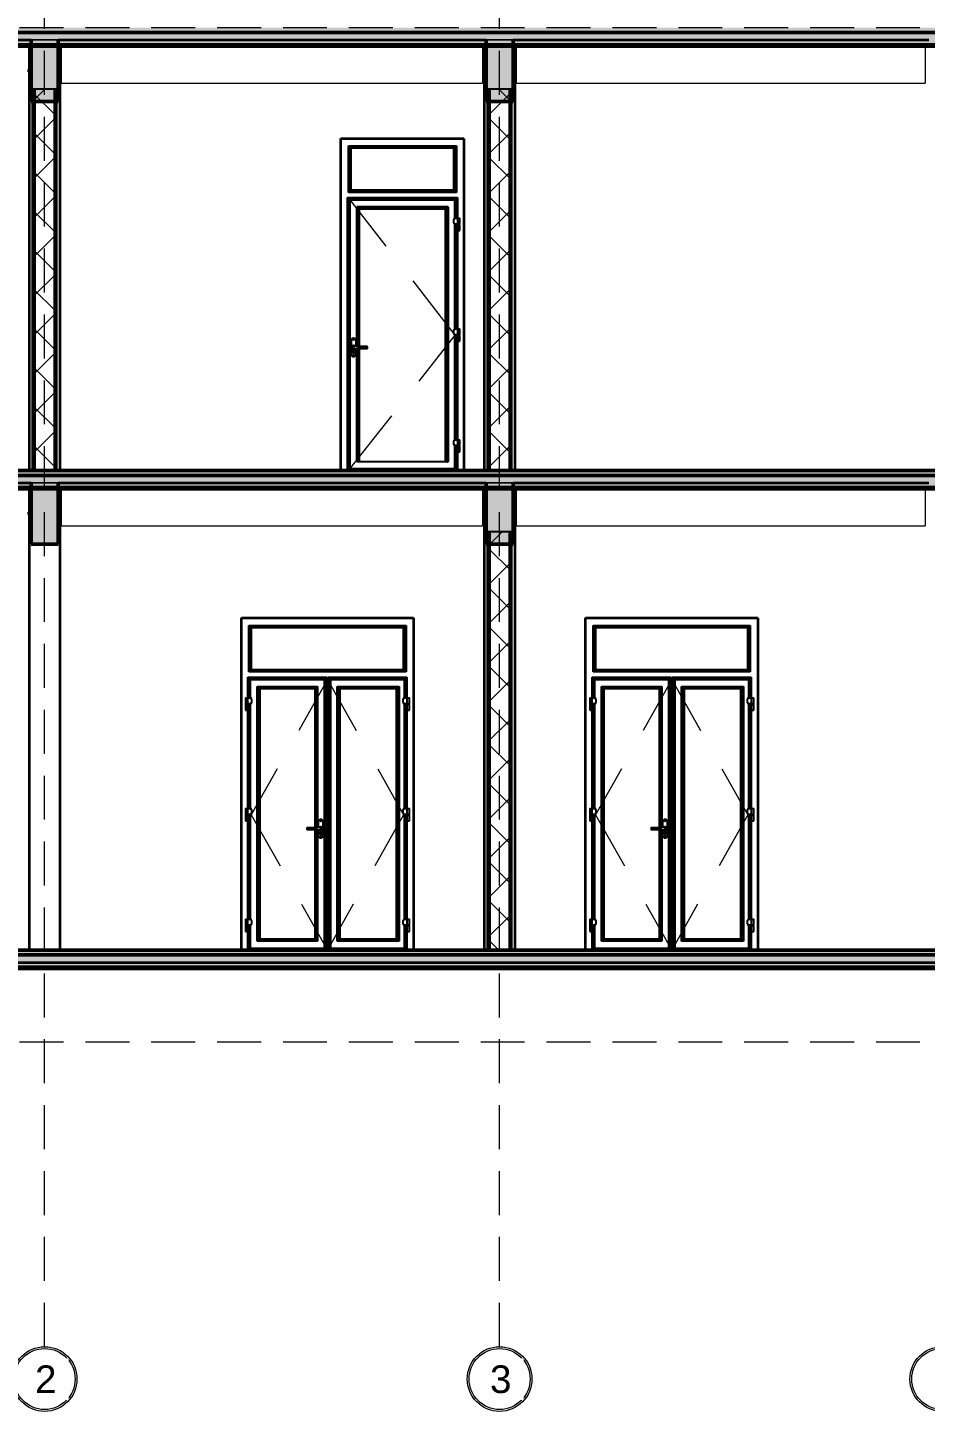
# Model space of a CAD drawing. Header units: millimetres. Extents: x -10459 to 43935, y -3751 to 20306.
# Drawn here: x 4212 to 11512, y -3751 to 7500 of the extents above; entities that cross this region are included whole.
import ezdxf

# ---------------------------------------------------------------- set-up
doc = ezdxf.new("R2010")
doc.units = ezdxf.units.MM
doc.linetypes.add('Centre', pattern=[2381.25, 476.25, -357.1875, 1190.625, -357.1875])
doc.linetypes.add('Hidden', pattern=[535.78125, 357.1875, -178.59375])
for name, color, linetype, lineweight in [('A-DOOR', 31, 'Continuous', 25), ('A-FLOR', 192, 'Continuous', 18), ('A-FLOR-HRAL', 11, 'Continuous', 18), ('A-FLOR-LEVL', 51, 'Continuous', 9), ('A-FLOR-MCUT', 51, 'Continuous', 50), ('A-FLOR-PATT', 8, 'Continuous', 50), ('A-WALL', 113, 'Continuous', 35), ('A-WALL-PATT', 111, 'Continuous', 25), ('S-BEAM', 12, 'Continuous', 18), ('S-COLS', 52, 'Continuous', 35), ('S-FNDN', 32, 'Continuous', 18), ('S-GRID', 1, 'Continuous', 9), ('S-GRID-IDEN', 1, 'Continuous', 9), ('S-STRS', 31, 'Continuous', 25)]:
    doc.layers.add(name, color=color, linetype=linetype, lineweight=lineweight)
doc.styles.add('Arial_1', font='arial.ttf', dxfattribs={"height": 225})
pattern_1 = [(0, (3970.77, 5345.385), (304.8, 76.2), [25.146, -203.454, 25.146, -203.454, -1219.2]), (0, (3970.77, 5345.385), (304.8, 76.2), [-457.2, 25.146, -432.054, 25.146, -203.454, -533.4]), (0, (3970.77, 5345.385), (304.8, 76.2), [-1143, 25.146, -127.254, 25.146, -355.854]), (120, (4085.07, 5383.485), (-218.3911, 225.86454), [25.146, -203.454, 25.146, -203.454, -1219.2]), (120, (4085.07, 5383.485), (-218.3911, 225.86454), [-457.2, 25.146, -432.054, 25.146, -203.454, -533.4]), (120, (4085.07, 5383.485), (-218.3911, 225.86454), [-1143, 25.146, -127.254, 25.146, -355.854]), (240, (4123.17, 5535.885), (-86.4089, -302.06454), [25.146, -203.454, 25.146, -203.454, -1219.2]), (240, (4123.17, 5535.885), (-86.4089, -302.06454), [-457.2, 25.146, -432.054, 25.146, -203.454, -533.4]), (240, (4123.17, 5535.885), (-86.4089, -302.06454), [-1143, 25.146, -127.254, 25.146, -355.854])]
pattern_2 = [(45, (3970.77, 5345.39), (-159.099, 159.099), []), (135, (3970.77, 5345.39), (-159.099, -159.099), [])]

# ---------------------------------------------------------------- blocks, each defined once
blk = doc.blocks.new('CỬA 2 CÁNH EROWINDOW_có ô chết_ - D2_1400x2200-V1-MẶT CẮT 1-1')
at = {"layer": 'A-DOOR'}
for p, q in [((6011, 2639), (7289, 2639)), ((6011, 2261), (6011, 2639)), ((6011, 2261), (6011, 2639)), ((6011, 2639), (7289, 2639)), ((6021, 2629), (6031, 2619)), ((6021, 2629), (6021, 2271)), ((7279, 2629), (6021, 2629)), ((7269, 2619), (6031, 2619)), ((6031, 2619), (6031, 2281)), ((7279, 2629), (7269, 2619)), ((7269, 2281), (7269, 2619)), ((7279, 2271), (7279, 2629)), ((7289, 2639), (7289, 2261)), ((7289, 2639), (7289, 2261)), ((7289, 2261), (6011, 2261)), ((7289, 2261), (6011, 2261)), ((6021, 2271), (6031, 2281)), ((6021, 2271), (7279, 2271)), ((6031, 2281), (7269, 2281)), ((7269, 2281), (7279, 2271)), ((6013, 2210), (6003, 2220)), ((6003, 2050), (6003, 2220)), ((6003, 2220), (6646, 2220)), ((6636, 2210), (6013, 2210)), ((6013, 2050), (6013, 2210)), ((6023, 2050), (6023, 2200)), ((6023, 2200), (6626, 2200)), ((6626, 2200), (6023, 2200)), ((6023, 2200), (6023, 2050)), ((6079, 2144), (6570, 2144)), ((6079, 71), (6079, 2144)), ((6079, 71), (6079, 2144)), ((6079, 2144), (6570, 2144)), ((6570, 2144), (6570, 1000)), ((6570, 2144), (6570, 1000)), ((6626, 2200), (6626, 15)), ((6626, 15), (6626, 2200)), ((6636, 2210), (6646, 2220)), ((6636, 15), (6636, 2210)), ((6646, 2220), (6646, 15)), ((6646, 2200), (6654, 2200)), ((6646, 2200), (6654, 2200)), ((6664, 2210), (6654, 2220)), ((6654, 15), (6654, 2220)), ((6654, 2220), (7297, 2220)), ((7287, 2210), (6664, 2210)), ((6664, 15), (6664, 2210)), ((6674, 15), (6674, 2200)), ((6674, 2200), (7277, 2200)), ((6674, 2200), (6674, 15)), ((7277, 2200), (6674, 2200)), ((6730, 2144), (7233, 2144)), ((6730, 71), (6730, 2144)), ((6730, 2144), (7233, 2144)), ((6730, 71), (6730, 2144)), ((7233, 2144), (7233, 71)), ((7233, 2144), (7233, 71)), ((7277, 2200), (7277, 2050)), ((7277, 2050), (7277, 2200)), ((7287, 2210), (7297, 2220)), ((7287, 2050), (7287, 2210)), ((7297, 2220), (7297, 2050)), ((5983, 2050), (6023, 2050)), ((5983, 2050), (5983, 2002)), ((6003, 2002), (6003, 2050)), ((6033, 2040), (6033, 2012)), ((6089, 2134), (6099, 2124)), ((6560, 2134), (6089, 2134)), ((6089, 2134), (6089, 81)), ((6550, 2124), (6099, 2124)), ((6099, 2124), (6099, 91)), ((6550, 2124), (6560, 2134)), ((6550, 995), (6550, 2124)), ((6560, 995), (6560, 2134)), ((6740, 2134), (6750, 2124)), ((7223, 2134), (6740, 2134)), ((6740, 2134), (6740, 81)), ((7213, 2124), (6750, 2124)), ((6750, 2124), (6750, 91)), ((7213, 2124), (7223, 2134)), ((7213, 91), (7213, 2124)), ((7223, 81), (7223, 2134)), ((7267, 2012), (7267, 2040)), ((7277, 2050), (7317, 2050)), ((7297, 2050), (7297, 2002)), ((7317, 2002), (7317, 2050)), ((6023, 2002), (5983, 2002)), ((5983, 1998), (5983, 1950)), ((5983, 1998), (6003, 1998)), ((5983, 1950), (6003, 1950)), ((5985, 2002), (5985, 1998)), ((6000, 1998), (6000, 2002)), ((6003, 1150), (6003, 2002)), ((6003, 1950), (6003, 1998)), ((6013, 1150), (6013, 2002)), ((6023, 1150), (6023, 2002)), ((6023, 2002), (6023, 1150)), ((7317, 2002), (7277, 2002)), ((7277, 2002), (7277, 1150)), ((7277, 1150), (7277, 2002)), ((7287, 1150), (7287, 2002)), ((7297, 2002), (7297, 1150)), ((7297, 1998), (7297, 1950)), ((7297, 1998), (7317, 1998)), ((7297, 1950), (7317, 1950)), ((7299, 2002), (7299, 1998)), ((7314, 1998), (7314, 2002)), ((7317, 1950), (7317, 1998)), ((5983, 1150), (6023, 1150)), ((5983, 1150), (5983, 1102)), ((6003, 1102), (6003, 1150)), ((6033, 1140), (6033, 1112)), ((7267, 1112), (7267, 1140)), ((7277, 1150), (7317, 1150)), ((7297, 1150), (7297, 1102)), ((7317, 1102), (7317, 1150)), ((6023, 1102), (5983, 1102)), ((5983, 1098), (5983, 1050)), ((5983, 1098), (6003, 1098)), ((5983, 1050), (6003, 1050)), ((5985, 1102), (5985, 1098)), ((6000, 1098), (6000, 1102)), ((6003, 250), (6003, 1102)), ((6003, 1050), (6003, 1098)), ((6013, 250), (6013, 1102)), ((6023, 250), (6023, 1102)), ((6023, 1102), (6023, 250)), ((6576, 1042), (6576, 1000)), ((6616, 932), (6616, 1042)), ((7317, 1102), (7277, 1102)), ((7277, 1102), (7277, 250)), ((7277, 250), (7277, 1102)), ((7287, 250), (7287, 1102)), ((7297, 1102), (7297, 250)), ((7297, 1098), (7297, 1050)), ((7297, 1098), (7317, 1098)), ((7297, 1050), (7317, 1050)), ((7299, 1102), (7299, 1098)), ((7314, 1098), (7314, 1102)), ((7317, 1050), (7317, 1098)), ((6560, 995), (6490, 995)), ((6561, 991), (6490, 991)), ((6490, 983), (6561, 983)), ((6490, 979), (6560, 979)), ((6550, 91), (6550, 979)), ((6570, 1000), (6560, 995)), ((6560, 979), (6570, 974)), ((6560, 81), (6560, 979)), ((6571, 996), (6561, 991)), ((6561, 983), (6571, 978)), ((6596, 1000), (6570, 1000)), ((6570, 974), (6596, 974)), ((6570, 974), (6570, 71)), ((6570, 974), (6570, 71)), ((6596, 996), (6571, 996)), ((6571, 978), (6596, 978)), ((6576, 974), (6576, 932)), ((6591, 947), (6591, 958)), ((6593, 960), (6598, 960)), ((6593, 940), (6593, 945)), ((6593, 945), (6593, 940)), ((6598, 945), (6598, 940)), ((6598, 940), (6598, 945)), ((6600, 958), (6600, 947)), ((5983, 250), (6023, 250)), ((5983, 250), (5983, 202)), ((6003, 202), (6003, 250)), ((6033, 240), (6033, 212)), ((7267, 212), (7267, 240)), ((7277, 250), (7317, 250)), ((7297, 250), (7297, 202)), ((7317, 202), (7317, 250)), ((6023, 202), (5983, 202)), ((5983, 198), (5983, 150)), ((5983, 198), (6003, 198)), ((5983, 150), (6003, 150)), ((5985, 202), (5985, 198)), ((6000, 198), (6000, 202)), ((6003, 15), (6003, 202)), ((6003, 150), (6003, 198)), ((6013, 15), (6013, 202)), ((6023, 15), (6023, 202)), ((6023, 202), (6023, 15)), ((7317, 202), (7277, 202)), ((7277, 202), (7277, 15)), ((7277, 15), (7277, 202)), ((7287, 15), (7287, 202)), ((7297, 202), (7297, 15)), ((7297, 198), (7297, 150)), ((7297, 198), (7317, 198)), ((7297, 150), (7317, 150)), ((7299, 202), (7299, 198)), ((7314, 198), (7314, 202)), ((7317, 150), (7317, 198)), ((6013, 15), (6003, 15)), ((6011, 0), (6011, 15)), ((6023, 15), (6013, 15)), ((6023, 15), (6626, 15)), ((6031, 0), (6031, 15)), ((6570, 71), (6079, 71)), ((6570, 71), (6079, 71)), ((6089, 81), (6099, 91)), ((6089, 81), (6560, 81)), ((6099, 91), (6550, 91)), ((6560, 81), (6550, 91)), ((6626, 15), (6636, 15)), ((6646, 15), (6636, 15)), ((6654, 15), (6646, 15)), ((6664, 15), (6654, 15)), ((6674, 15), (6664, 15)), ((6674, 15), (7277, 15)), ((7233, 71), (6730, 71)), ((7233, 71), (6730, 71)), ((6740, 81), (6750, 91)), ((6740, 81), (7223, 81)), ((6750, 91), (7213, 91)), ((7223, 81), (7213, 91)), ((7269, 0), (7269, 15)), ((7277, 15), (7287, 15)), ((7297, 15), (7287, 15)), ((7289, 15), (7289, 0))]:
    blk.add_line(p, q, dxfattribs=at)
at = {"layer": 'A-DOOR', "linetype": 'Centre', "lineweight": 18}
for p, q in [((6650, 2200), (6031, 1100)), ((6650, 2200), (7269, 1100)), ((6031, 1100), (6650, 0)), ((7269, 1100), (6650, 0))]:
    blk.add_line(p, q, dxfattribs=at)
at = {"layer": 'A-DOOR', "flags": 128}
for points in [[(6490, 995), (6490, 995), (6489, 995), (6489, 995), (6489, 995), (6488, 995), (6488, 995), (6488, 995), (6487, 994), (6487, 994), (6487, 994), (6487, 994), (6486, 994), (6486, 994), (6486, 994), (6485, 993), (6485, 993), (6485, 993), (6485, 993), (6484, 993), (6484, 992), (6484, 992), (6484, 992), (6484, 992), (6483, 991), (6483, 991), (6483, 991), (6483, 991), (6483, 990), (6483, 990), (6482, 990), (6482, 989), (6482, 989), (6482, 989), (6482, 989), (6482, 988), (6482, 988), (6482, 988), (6482, 987), (6482, 987), (6482, 987), (6482, 986), (6482, 986), (6482, 986), (6482, 985), (6482, 985), (6482, 985), (6482, 984), (6482, 984), (6483, 984), (6483, 984), (6483, 983), (6483, 983), (6483, 983), (6483, 982), (6483, 982), (6484, 982), (6484, 982), (6484, 981), (6484, 981), (6485, 981), (6485, 981), (6485, 981), (6485, 980), (6486, 980), (6486, 980), (6486, 980), (6486, 980), (6487, 980), (6487, 979), (6487, 979), (6488, 979), (6488, 979), (6488, 979), (6488, 979), (6489, 979), (6489, 979), (6489, 979), (6490, 979), (6490, 979)], [(6596, 974), (6596, 974), (6597, 974), (6597, 974), (6598, 974), (6599, 974), (6599, 974), (6600, 974), (6600, 975), (6600, 975), (6601, 975), (6601, 975), (6602, 975), (6602, 976), (6603, 976), (6603, 976), (6604, 976), (6604, 977), (6604, 977), (6605, 977), (6605, 978), (6606, 978), (6606, 979), (6606, 979), (6607, 979), (6607, 980), (6607, 980), (6607, 981), (6608, 981), (6608, 982), (6608, 982), (6608, 983), (6608, 983), (6609, 984), (6609, 984), (6609, 985), (6609, 985), (6609, 986), (6609, 986), (6609, 987), (6609, 987), (6609, 988), (6609, 988), (6609, 989), (6609, 989), (6609, 990), (6608, 990), (6608, 991), (6608, 991), (6608, 992), (6608, 992), (6608, 993), (6607, 993), (6607, 994), (6607, 994), (6606, 995), (6606, 995), (6606, 995), (6605, 996), (6605, 996), (6605, 996), (6604, 997), (6604, 997), (6603, 997), (6603, 998), (6603, 998), (6602, 998), (6602, 998), (6601, 999), (6601, 999), (6600, 999), (6600, 999), (6599, 999), (6599, 1000), (6598, 1000), (6598, 1000), (6597, 1000), (6597, 1000), (6596, 1000), (6596, 1000)]]:
    blk.add_lwpolyline(points, dxfattribs=at)
at = {"layer": 'A-DOOR'}
for centre, radius, start, end in [((6023, 2040), 10, 360, 90), ((6023, 2040), 10, 30, 90), ((7277, 2040), 10, 90, 180), ((7277, 2040), 10, 150, 180), ((6023, 2012), 10, 270, 0), ((6023, 2012), 10, 270, 300), ((6023, 2012), 10, 315, 345), ((7277, 2012), 10, 180, 270), ((7277, 2012), 10, 195, 225), ((6023, 1140), 10, 0, 90), ((6023, 1140), 10, 30, 90), ((7277, 1140), 10, 90, 180), ((7277, 1140), 10, 150, 180), ((6023, 1112), 10, 270, 0), ((6023, 1112), 10, 270, 300), ((6023, 1112), 10, 315, 345), ((6596, 1042), 20, 360, 180), ((6596, 1050), 3, 360, 180), ((6596, 1050), 3, 180, 0), ((7277, 1112), 10, 180, 270), ((7277, 1112), 10, 195, 225), ((6490, 987), 3.66, 90, 270), ((6596, 932), 20, 180, 360), ((6596, 987), 15, 0, 120.3216), ((6596, 987), 15, 239.6784, 0), ((6596, 987), 15, 105, 110.0431), ((6596, 987), 15, 249.9569, 255), ((6593, 958), 2.04, 90, 180), ((6593, 947), 1.99, 180, 268.9596), ((6593, 947), 1.99, 224.4798, 268.9596), ((6596, 987), 3.02, 0, 180), ((6596, 987), 3.02, 135, 150), ((6596, 987), 3.02, 180, 0), ((6596, 987), 3.02, 210, 225), ((6596, 940), 2.5, 180, 0), ((6596, 925), 3, 0, 180), ((6596, 925), 3, 180, 0), ((6596, 987), 15, 90, 94.4542), ((6596, 987), 15, 265.5458, 270), ((6596, 987), 8.66, 270, 90), ((6596, 987), 15, 75, 80.3895), ((6596, 987), 15, 279.6105, 285), ((6598, 958), 2.04, 0, 90), ((6598, 947), 1.99, 271.0404, 0), ((6598, 947), 1.99, 271.0404, 315.5202), ((6596, 987), 15, 60, 65.5028), ((6596, 987), 15, 294.4972, 300), ((6596, 987), 15, 45, 50.5307), ((6596, 987), 15, 309.4693, 315), ((6023, 240), 10, 0, 90), ((6023, 240), 10, 30, 90), ((7277, 240), 10, 90, 180), ((7277, 240), 10, 150, 180), ((6023, 212), 10, 270, 0), ((6023, 212), 10, 270, 300), ((6023, 212), 10, 315, 345), ((7277, 212), 10, 180, 270), ((7277, 212), 10, 195, 225)]:
    blk.add_arc(centre, radius, start, end, dxfattribs=at)
for points in [[(6561, 991), (6561, 991), (6561, 992), (6561, 993), (6560, 994), (6560, 995), (6560, 995)], [(6561, 983), (6561, 983), (6561, 982), (6561, 981), (6560, 979), (6560, 979), (6560, 979)], [(6571, 996), (6571, 996), (6571, 997), (6571, 998), (6570, 999), (6570, 1000), (6570, 1000)], [(6571, 978), (6571, 978), (6571, 977), (6571, 976), (6570, 974), (6570, 974), (6570, 974)]]:
    blk.add_open_spline(points, degree=3, knots=[0, 0, 0, 0, 0.166667, 0.333333, 0.666667, 1, 1, 1, 1], dxfattribs=at)
blk = doc.blocks.new('CỬA 2 CÁNH EROWINDOW_có ô chết_ - D2_1400x2200-V2-MẶT CẮT 1-1')
at = {"layer": 'A-DOOR'}
for p, q in [((8811, 2639), (10089, 2639)), ((8811, 2261), (8811, 2639)), ((8811, 2261), (8811, 2639)), ((8811, 2639), (10089, 2639)), ((8821, 2629), (8831, 2619)), ((8821, 2629), (8821, 2271)), ((10079, 2629), (8821, 2629)), ((10069, 2619), (8831, 2619)), ((8831, 2619), (8831, 2281)), ((10079, 2629), (10069, 2619)), ((10069, 2281), (10069, 2619)), ((10079, 2271), (10079, 2629)), ((10089, 2639), (10089, 2261)), ((10089, 2639), (10089, 2261)), ((10089, 2261), (8811, 2261)), ((10089, 2261), (8811, 2261)), ((8821, 2271), (8831, 2281)), ((8821, 2271), (10079, 2271)), ((8831, 2281), (10069, 2281)), ((10069, 2281), (10079, 2271)), ((8813, 2210), (8803, 2220)), ((8803, 2050), (8803, 2220)), ((8803, 2220), (9446, 2220)), ((9436, 2210), (8813, 2210)), ((8813, 2050), (8813, 2210)), ((8823, 2050), (8823, 2200)), ((8823, 2200), (9426, 2200)), ((9426, 2200), (8823, 2200)), ((8823, 2200), (8823, 2050)), ((8879, 2144), (9370, 2144)), ((8879, 71), (8879, 2144)), ((8879, 71), (8879, 2144)), ((8879, 2144), (9370, 2144)), ((9370, 2144), (9370, 1000)), ((9370, 2144), (9370, 1000)), ((9426, 2200), (9426, 15)), ((9426, 15), (9426, 2200)), ((9436, 2210), (9446, 2220)), ((9436, 15), (9436, 2210)), ((9446, 2220), (9446, 15)), ((9446, 2200), (9454, 2200)), ((9446, 2200), (9454, 2200)), ((9464, 2210), (9454, 2220)), ((9454, 15), (9454, 2220)), ((9454, 2220), (10097, 2220)), ((10087, 2210), (9464, 2210)), ((9464, 15), (9464, 2210)), ((9474, 15), (9474, 2200)), ((9474, 2200), (10077, 2200)), ((9474, 2200), (9474, 15)), ((10077, 2200), (9474, 2200)), ((9530, 2144), (10033, 2144)), ((9530, 71), (9530, 2144)), ((9530, 2144), (10033, 2144)), ((9530, 71), (9530, 2144)), ((10033, 2144), (10033, 71)), ((10033, 2144), (10033, 71)), ((10077, 2200), (10077, 2050)), ((10077, 2050), (10077, 2200)), ((10087, 2210), (10097, 2220)), ((10087, 2050), (10087, 2210)), ((10097, 2220), (10097, 2050)), ((8783, 2050), (8823, 2050)), ((8783, 2050), (8783, 2002)), ((8803, 2002), (8803, 2050)), ((8833, 2040), (8833, 2012)), ((8889, 2134), (8899, 2124)), ((9360, 2134), (8889, 2134)), ((8889, 2134), (8889, 81)), ((9350, 2124), (8899, 2124)), ((8899, 2124), (8899, 91)), ((9350, 2124), (9360, 2134)), ((9350, 995), (9350, 2124)), ((9360, 995), (9360, 2134)), ((9540, 2134), (9550, 2124)), ((10023, 2134), (9540, 2134)), ((9540, 2134), (9540, 81)), ((10013, 2124), (9550, 2124)), ((9550, 2124), (9550, 91)), ((10013, 2124), (10023, 2134)), ((10013, 91), (10013, 2124)), ((10023, 81), (10023, 2134)), ((10067, 2012), (10067, 2040)), ((10077, 2050), (10117, 2050)), ((10097, 2050), (10097, 2002)), ((10117, 2002), (10117, 2050)), ((8823, 2002), (8783, 2002)), ((8783, 1998), (8783, 1950)), ((8783, 1998), (8803, 1998)), ((8783, 1950), (8803, 1950)), ((8785, 2002), (8785, 1998)), ((8800, 1998), (8800, 2002)), ((8803, 1150), (8803, 2002)), ((8803, 1950), (8803, 1998)), ((8813, 1150), (8813, 2002)), ((8823, 1150), (8823, 2002)), ((8823, 2002), (8823, 1150)), ((10117, 2002), (10077, 2002)), ((10077, 2002), (10077, 1150)), ((10077, 1150), (10077, 2002)), ((10087, 1150), (10087, 2002)), ((10097, 2002), (10097, 1150)), ((10097, 1998), (10097, 1950)), ((10097, 1998), (10117, 1998)), ((10097, 1950), (10117, 1950)), ((10099, 2002), (10099, 1998)), ((10114, 1998), (10114, 2002)), ((10117, 1950), (10117, 1998)), ((8783, 1150), (8823, 1150)), ((8783, 1150), (8783, 1102)), ((8803, 1102), (8803, 1150)), ((8833, 1140), (8833, 1112)), ((10067, 1112), (10067, 1140)), ((10077, 1150), (10117, 1150)), ((10097, 1150), (10097, 1102)), ((10117, 1102), (10117, 1150)), ((8823, 1102), (8783, 1102)), ((8783, 1098), (8783, 1050)), ((8783, 1098), (8803, 1098)), ((8783, 1050), (8803, 1050)), ((8785, 1102), (8785, 1098)), ((8800, 1098), (8800, 1102)), ((8803, 250), (8803, 1102)), ((8803, 1050), (8803, 1098)), ((8813, 250), (8813, 1102)), ((8823, 250), (8823, 1102)), ((8823, 1102), (8823, 250)), ((9376, 1042), (9376, 1000)), ((9416, 932), (9416, 1042)), ((10117, 1102), (10077, 1102)), ((10077, 1102), (10077, 250)), ((10077, 250), (10077, 1102)), ((10087, 250), (10087, 1102)), ((10097, 1102), (10097, 250)), ((10097, 1098), (10097, 1050)), ((10097, 1098), (10117, 1098)), ((10097, 1050), (10117, 1050)), ((10099, 1102), (10099, 1098)), ((10114, 1098), (10114, 1102)), ((10117, 1050), (10117, 1098)), ((9360, 995), (9290, 995)), ((9361, 991), (9290, 991)), ((9290, 983), (9361, 983)), ((9290, 979), (9360, 979)), ((9350, 91), (9350, 979)), ((9370, 1000), (9360, 995)), ((9360, 979), (9370, 974)), ((9360, 81), (9360, 979)), ((9371, 996), (9361, 991)), ((9361, 983), (9371, 978)), ((9396, 1000), (9370, 1000)), ((9370, 974), (9396, 974)), ((9370, 974), (9370, 71)), ((9370, 974), (9370, 71)), ((9396, 996), (9371, 996)), ((9371, 978), (9396, 978)), ((9376, 974), (9376, 932)), ((9391, 947), (9391, 958)), ((9393, 960), (9398, 960)), ((9393, 940), (9393, 945)), ((9393, 945), (9393, 940)), ((9398, 945), (9398, 940)), ((9398, 940), (9398, 945)), ((9400, 958), (9400, 947)), ((8783, 250), (8823, 250)), ((8783, 250), (8783, 202)), ((8803, 202), (8803, 250)), ((8833, 240), (8833, 212)), ((10067, 212), (10067, 240)), ((10077, 250), (10117, 250)), ((10097, 250), (10097, 202)), ((10117, 202), (10117, 250)), ((8823, 202), (8783, 202)), ((8783, 198), (8783, 150)), ((8783, 198), (8803, 198)), ((8783, 150), (8803, 150)), ((8785, 202), (8785, 198)), ((8800, 198), (8800, 202)), ((8803, 15), (8803, 202)), ((8803, 150), (8803, 198)), ((8813, 15), (8813, 202)), ((8823, 15), (8823, 202)), ((8823, 202), (8823, 15)), ((10117, 202), (10077, 202)), ((10077, 202), (10077, 15)), ((10077, 15), (10077, 202)), ((10087, 15), (10087, 202)), ((10097, 202), (10097, 15)), ((10097, 198), (10097, 150)), ((10097, 198), (10117, 198)), ((10097, 150), (10117, 150)), ((10099, 202), (10099, 198)), ((10114, 198), (10114, 202)), ((10117, 150), (10117, 198)), ((8813, 15), (8803, 15)), ((8811, 0), (8811, 15)), ((8823, 15), (8813, 15)), ((8823, 15), (9426, 15)), ((8831, 0), (8831, 15)), ((9370, 71), (8879, 71)), ((9370, 71), (8879, 71)), ((8889, 81), (8899, 91)), ((8889, 81), (9360, 81)), ((8899, 91), (9350, 91)), ((9360, 81), (9350, 91)), ((9426, 15), (9436, 15)), ((9446, 15), (9436, 15)), ((9454, 15), (9446, 15)), ((9464, 15), (9454, 15)), ((9474, 15), (9464, 15)), ((9474, 15), (10077, 15)), ((10033, 71), (9530, 71)), ((10033, 71), (9530, 71)), ((9540, 81), (9550, 91)), ((9540, 81), (10023, 81)), ((9550, 91), (10013, 91)), ((10023, 81), (10013, 91)), ((10069, 0), (10069, 15)), ((10077, 15), (10087, 15)), ((10097, 15), (10087, 15)), ((10089, 15), (10089, 0))]:
    blk.add_line(p, q, dxfattribs=at)
at = {"layer": 'A-DOOR', "linetype": 'Centre', "lineweight": 18}
for p, q in [((9450, 2200), (8831, 1100)), ((9450, 2200), (10069, 1100)), ((8831, 1100), (9450, 0)), ((10069, 1100), (9450, 0))]:
    blk.add_line(p, q, dxfattribs=at)
at = {"layer": 'A-DOOR', "flags": 128}
for points in [[(9290, 995), (9290, 995), (9289, 995), (9289, 995), (9289, 995), (9288, 995), (9288, 995), (9288, 995), (9287, 994), (9287, 994), (9287, 994), (9287, 994), (9286, 994), (9286, 994), (9286, 994), (9285, 993), (9285, 993), (9285, 993), (9285, 993), (9284, 993), (9284, 992), (9284, 992), (9284, 992), (9284, 992), (9283, 991), (9283, 991), (9283, 991), (9283, 991), (9283, 990), (9283, 990), (9282, 990), (9282, 989), (9282, 989), (9282, 989), (9282, 989), (9282, 988), (9282, 988), (9282, 988), (9282, 987), (9282, 987), (9282, 987), (9282, 986), (9282, 986), (9282, 986), (9282, 985), (9282, 985), (9282, 985), (9282, 984), (9282, 984), (9283, 984), (9283, 984), (9283, 983), (9283, 983), (9283, 983), (9283, 982), (9283, 982), (9284, 982), (9284, 982), (9284, 981), (9284, 981), (9285, 981), (9285, 981), (9285, 981), (9285, 980), (9286, 980), (9286, 980), (9286, 980), (9286, 980), (9287, 980), (9287, 979), (9287, 979), (9288, 979), (9288, 979), (9288, 979), (9288, 979), (9289, 979), (9289, 979), (9289, 979), (9290, 979), (9290, 979)], [(9396, 974), (9396, 974), (9397, 974), (9397, 974), (9398, 974), (9399, 974), (9399, 974), (9400, 974), (9400, 975), (9400, 975), (9401, 975), (9401, 975), (9402, 975), (9402, 976), (9403, 976), (9403, 976), (9404, 976), (9404, 977), (9404, 977), (9405, 977), (9405, 978), (9406, 978), (9406, 979), (9406, 979), (9407, 979), (9407, 980), (9407, 980), (9407, 981), (9408, 981), (9408, 982), (9408, 982), (9408, 983), (9408, 983), (9409, 984), (9409, 984), (9409, 985), (9409, 985), (9409, 986), (9409, 986), (9409, 987), (9409, 987), (9409, 988), (9409, 988), (9409, 989), (9409, 989), (9409, 990), (9408, 990), (9408, 991), (9408, 991), (9408, 992), (9408, 992), (9408, 993), (9407, 993), (9407, 994), (9407, 994), (9406, 995), (9406, 995), (9406, 995), (9405, 996), (9405, 996), (9405, 996), (9404, 997), (9404, 997), (9403, 997), (9403, 998), (9403, 998), (9402, 998), (9402, 998), (9401, 999), (9401, 999), (9400, 999), (9400, 999), (9399, 999), (9399, 1000), (9398, 1000), (9398, 1000), (9397, 1000), (9397, 1000), (9396, 1000), (9396, 1000)]]:
    blk.add_lwpolyline(points, dxfattribs=at)
at = {"layer": 'A-DOOR'}
for centre, radius, start, end in [((8823, 2040), 10, 360, 90), ((8823, 2040), 10, 30, 90), ((10077, 2040), 10, 90, 180), ((10077, 2040), 10, 150, 180), ((8823, 2012), 10, 270, 0), ((8823, 2012), 10, 270, 300), ((8823, 2012), 10, 315, 345), ((10077, 2012), 10, 180, 270), ((10077, 2012), 10, 195, 225), ((8823, 1140), 10, 0, 90), ((8823, 1140), 10, 30, 90), ((10077, 1140), 10, 90, 180), ((10077, 1140), 10, 150, 180), ((8823, 1112), 10, 270, 0), ((8823, 1112), 10, 270, 300), ((8823, 1112), 10, 315, 345), ((9396, 1042), 20, 360, 180), ((9396, 1050), 3, 360, 180), ((9396, 1050), 3, 180, 0), ((10077, 1112), 10, 180, 270), ((10077, 1112), 10, 195, 225), ((9290, 987), 3.66, 90, 270), ((9396, 932), 20, 180, 360), ((9396, 987), 15, 0, 120.3216), ((9396, 987), 15, 239.6784, 0), ((9396, 987), 15, 105, 110.0431), ((9396, 987), 15, 249.9569, 255), ((9393, 958), 2.04, 90, 180), ((9393, 947), 1.99, 180, 268.9596), ((9393, 947), 1.99, 224.4798, 268.9596), ((9396, 987), 3.02, 0, 180), ((9396, 987), 3.02, 135, 150), ((9396, 987), 3.02, 180, 0), ((9396, 987), 3.02, 210, 225), ((9396, 940), 2.5, 180, 0), ((9396, 925), 3, 0, 180), ((9396, 925), 3, 180, 0), ((9396, 987), 15, 90.3524, 95.2302), ((9396, 987), 15, 264.7698, 269.6476), ((9396, 987), 8.66, 270, 90), ((9396, 987), 15, 75, 80.3895), ((9396, 987), 15, 279.6105, 285), ((9398, 958), 2.04, 0, 90), ((9398, 947), 1.99, 271.0404, 0), ((9398, 947), 1.99, 271.0404, 315.5202), ((9396, 987), 15, 60, 65.5028), ((9396, 987), 15, 294.4972, 300), ((9396, 987), 15, 45, 50.5307), ((9396, 987), 15, 309.4693, 315), ((8823, 240), 10, 0, 90), ((8823, 240), 10, 30, 90), ((10077, 240), 10, 90, 180), ((10077, 240), 10, 150, 180), ((8823, 212), 10, 270, 0), ((8823, 212), 10, 270, 300), ((8823, 212), 10, 315, 345), ((10077, 212), 10, 180, 270), ((10077, 212), 10, 195, 225)]:
    blk.add_arc(centre, radius, start, end, dxfattribs=at)
for points in [[(9361, 991), (9361, 991), (9361, 992), (9361, 993), (9360, 994), (9360, 995), (9360, 995)], [(9361, 983), (9361, 983), (9361, 982), (9361, 981), (9360, 979), (9360, 979), (9360, 979)], [(9371, 996), (9371, 996), (9371, 997), (9371, 998), (9370, 999), (9370, 1000), (9370, 1000)], [(9371, 978), (9371, 978), (9371, 977), (9371, 976), (9370, 974), (9370, 974), (9370, 974)]]:
    blk.add_open_spline(points, degree=3, knots=[0, 0, 0, 0, 0.166667, 0.333333, 0.666667, 1, 1, 1, 1], dxfattribs=at)
blk = doc.blocks.new('M_Concrete-Rectangular-Column - COT250X400-V4-MẶT CẮT 1-1')
at = {"layer": 'S-COLS'}
for p, q in [((4225, 3750), (4225, 0)), ((4475, 3750), (4475, 0))]:
    blk.add_line(p, q, dxfattribs=at)
blk = doc.blocks.new('Railing - 150mm-2368385-MẶT CẮT 1-1')
at = {"layer": 'A-FLOR-HRAL'}
blk.add_line((7924, 3573), (7911, 3573), dxfattribs=at)
blk = doc.blocks.new('Railing - Railing-2368377-MẶT CẮT 1-1')
blk.add_blockref('Railing - 150mm-2368385-MẶT CẮT 1-1', (0, 0))
blk = doc.blocks.new('CỬA 1 CÁNH EROWINDOW_có ô chết_ - D4_1000x2200-V5-MẶT CẮT 1-1')
at = {"layer": 'A-DOOR'}
for p, q in [((6821, 6539), (7699, 6539)), ((6821, 6161), (6821, 6539)), ((6821, 6161), (6821, 6539)), ((6821, 6539), (7699, 6539)), ((6831, 6529), (6841, 6519)), ((6831, 6529), (6831, 6171)), ((7689, 6529), (6831, 6529)), ((7679, 6519), (7689, 6529)), ((7689, 6171), (7689, 6529)), ((7699, 6539), (7699, 6161)), ((7699, 6539), (7699, 6161)), ((7679, 6519), (6841, 6519)), ((6841, 6519), (6841, 6181)), ((7679, 6181), (7679, 6519)), ((6813, 6120), (7707, 6120)), ((6813, 6120), (6823, 6110)), ((6813, 3915), (6813, 6120)), ((7699, 6161), (6821, 6161)), ((7699, 6161), (6821, 6161)), ((7697, 6110), (6823, 6110)), ((6823, 6110), (6823, 3915)), ((6841, 6181), (6831, 6171)), ((6831, 6171), (7689, 6171)), ((6833, 6100), (7687, 6100)), ((6833, 3915), (6833, 6100)), ((7687, 6100), (6833, 6100)), ((6833, 6100), (6833, 3915)), ((6841, 6181), (7679, 6181)), ((7679, 6181), (7689, 6171)), ((7687, 6100), (7687, 5950)), ((7687, 5950), (7687, 6100)), ((7707, 6120), (7697, 6110)), ((7697, 6110), (7697, 5950)), ((7707, 6120), (7707, 5950)), ((6889, 4913), (6889, 6044)), ((7631, 6044), (6889, 6044)), ((6889, 4913), (6889, 6044)), ((6889, 6044), (7631, 6044)), ((6909, 6024), (6899, 6034)), ((6899, 6034), (6899, 4908)), ((6899, 6034), (7621, 6034)), ((6909, 6024), (6909, 4908)), ((7611, 6024), (6909, 6024)), ((7611, 6024), (7621, 6034)), ((7611, 3971), (7611, 6024)), ((7621, 6034), (7621, 3971)), ((7631, 3971), (7631, 6044)), ((7631, 6044), (7631, 3971)), ((7677, 5912), (7677, 5940)), ((7687, 5950), (7727, 5950)), ((7727, 5902), (7687, 5902)), ((7687, 5902), (7687, 5050)), ((7687, 5050), (7687, 5902)), ((7697, 5902), (7697, 5050)), ((7707, 5950), (7707, 5902)), ((7707, 5902), (7707, 5050)), ((7707, 5898), (7707, 5850)), ((7707, 5898), (7727, 5898)), ((7709, 5902), (7709, 5898)), ((7724, 5898), (7724, 5902)), ((7727, 5902), (7727, 5950)), ((7727, 5850), (7727, 5898)), ((7707, 5850), (7727, 5850)), ((6843, 4955), (6843, 4845)), ((6883, 4913), (6883, 4955)), ((7677, 5012), (7677, 5040)), ((7687, 5050), (7727, 5050)), ((7727, 5002), (7687, 5002)), ((7687, 5002), (7687, 4150)), ((7687, 4150), (7687, 5002)), ((7697, 5002), (7697, 4150)), ((7707, 5050), (7707, 5002)), ((7707, 5002), (7707, 4150)), ((7707, 4998), (7707, 4950)), ((7707, 4998), (7727, 4998)), ((7709, 5002), (7709, 4998)), ((7724, 4998), (7724, 5002)), ((7727, 5002), (7727, 5050)), ((7727, 4950), (7727, 4998)), ((6859, 4860), (6859, 4871)), ((6860, 4853), (6860, 4858)), ((6860, 4858), (6860, 4853)), ((6861, 4873), (6865, 4873)), ((6889, 4913), (6863, 4913)), ((6888, 4909), (6863, 4909)), ((6863, 4891), (6888, 4891)), ((6863, 4887), (6889, 4887)), ((6866, 4858), (6866, 4853)), ((6866, 4853), (6866, 4858)), ((6867, 4871), (6867, 4860)), ((6883, 4845), (6883, 4887)), ((6898, 4904), (6888, 4909)), ((6888, 4891), (6898, 4896)), ((6899, 4908), (6889, 4913)), ((6889, 4887), (6899, 4892)), ((6889, 3971), (6889, 4887)), ((6889, 3971), (6889, 4887)), ((6969, 4904), (6898, 4904)), ((6898, 4896), (6969, 4896)), ((6969, 4908), (6899, 4908)), ((6899, 4892), (6969, 4892)), ((6899, 4892), (6899, 3971)), ((6909, 4892), (6909, 3971)), ((7707, 4950), (7727, 4950)), ((7677, 4112), (7677, 4140)), ((7687, 4150), (7727, 4150)), ((7727, 4102), (7687, 4102)), ((7687, 4102), (7687, 3915)), ((7687, 3915), (7687, 4102)), ((7697, 4102), (7697, 3915)), ((7707, 4150), (7707, 4102)), ((7707, 4102), (7707, 3915)), ((7707, 4098), (7707, 4050)), ((7707, 4098), (7727, 4098)), ((7707, 4050), (7727, 4050)), ((7709, 4102), (7709, 4098)), ((7724, 4098), (7724, 4102)), ((7727, 4102), (7727, 4150)), ((7727, 4050), (7727, 4098)), ((6899, 3971), (6889, 3971)), ((7631, 3971), (6889, 3971)), ((7621, 3971), (7631, 3971)), ((6823, 3915), (6813, 3915)), ((6821, 3900), (6821, 3915)), ((6823, 3915), (6833, 3915)), ((6833, 3915), (7687, 3915)), ((6841, 3915), (6841, 3900)), ((7679, 3915), (7679, 3900)), ((7697, 3915), (7687, 3915)), ((7707, 3915), (7697, 3915)), ((7699, 3915), (7699, 3900))]:
    blk.add_line(p, q, dxfattribs=at)
at = {"layer": 'A-DOOR', "linetype": 'Centre', "lineweight": 18}
for p, q in [((6833, 6100), (7687, 5000)), ((7687, 5000), (6833, 3915))]:
    blk.add_line(p, q, dxfattribs=at)
at = {"layer": 'A-DOOR', "flags": 128}
for points in [[(6863, 4913), (6862, 4913), (6862, 4913), (6861, 4913), (6861, 4913), (6860, 4913), (6860, 4913), (6859, 4912), (6859, 4912), (6858, 4912), (6858, 4912), (6857, 4912), (6857, 4912), (6857, 4911), (6856, 4911), (6856, 4911), (6855, 4910), (6855, 4910), (6854, 4910), (6854, 4909), (6854, 4909), (6853, 4909), (6853, 4908), (6853, 4908), (6852, 4907), (6852, 4907), (6852, 4907), (6852, 4906), (6851, 4906), (6851, 4905), (6851, 4905), (6851, 4904), (6851, 4904), (6850, 4903), (6850, 4903), (6850, 4902), (6850, 4902), (6850, 4901), (6850, 4901), (6850, 4900), (6850, 4900), (6850, 4899), (6850, 4899), (6850, 4898), (6850, 4898), (6850, 4897), (6850, 4897), (6851, 4896), (6851, 4896), (6851, 4895), (6851, 4895), (6851, 4894), (6852, 4894), (6852, 4893), (6852, 4893), (6852, 4892), (6853, 4892), (6853, 4892), (6853, 4891), (6854, 4891), (6854, 4890), (6855, 4890), (6855, 4890), (6855, 4889), (6856, 4889), (6856, 4889), (6857, 4889), (6857, 4888), (6858, 4888), (6858, 4888), (6859, 4888), (6859, 4888), (6860, 4887), (6860, 4887), (6861, 4887), (6861, 4887), (6862, 4887), (6862, 4887), (6863, 4887), (6863, 4887)], [(6969, 4892), (6969, 4892), (6970, 4892), (6970, 4892), (6970, 4892), (6971, 4892), (6971, 4892), (6971, 4892), (6972, 4892), (6972, 4893), (6972, 4893), (6972, 4893), (6973, 4893), (6973, 4893), (6973, 4893), (6974, 4893), (6974, 4894), (6974, 4894), (6974, 4894), (6975, 4894), (6975, 4894), (6975, 4895), (6975, 4895), (6975, 4895), (6976, 4895), (6976, 4896), (6976, 4896), (6976, 4896), (6976, 4897), (6976, 4897), (6976, 4897), (6977, 4897), (6977, 4898), (6977, 4898), (6977, 4898), (6977, 4899), (6977, 4899), (6977, 4899), (6977, 4900), (6977, 4900), (6977, 4900), (6977, 4901), (6977, 4901), (6977, 4901), (6977, 4902), (6977, 4902), (6977, 4902), (6977, 4902), (6977, 4903), (6976, 4903), (6976, 4903), (6976, 4904), (6976, 4904), (6976, 4904), (6976, 4904), (6975, 4905), (6975, 4905), (6975, 4905), (6975, 4905), (6975, 4906), (6974, 4906), (6974, 4906), (6974, 4906), (6974, 4907), (6973, 4907), (6973, 4907), (6973, 4907), (6973, 4907), (6972, 4907), (6972, 4907), (6972, 4908), (6971, 4908), (6971, 4908), (6971, 4908), (6970, 4908), (6970, 4908), (6970, 4908), (6969, 4908), (6969, 4908), (6969, 4908)]]:
    blk.add_lwpolyline(points, dxfattribs=at)
at = {"layer": 'A-DOOR'}
for centre, radius, start, end in [((7687, 5940), 10, 90, 180), ((7687, 5940), 10, 150, 180), ((7687, 5912), 10, 180, 270), ((7687, 5912), 10, 195, 225), ((6863, 4955), 20, 0, 180), ((6863, 4963), 3, 0, 180), ((6863, 4963), 3, 180, 0), ((7687, 5040), 10, 90, 180), ((7687, 5040), 10, 150, 180), ((7687, 5012), 10, 180, 270), ((7687, 5012), 10, 195, 225), ((6863, 4845), 20, 180, 0), ((6863, 4900), 15, 59.6784, 180), ((6863, 4900), 15, 180, 297.213), ((6863, 4900), 15, 129.4693, 135), ((6863, 4900), 15, 225, 230.5307), ((6863, 4900), 8.66, 90, 270), ((6863, 4900), 15, 114.4972, 118.4146), ((6863, 4900), 15, 99.6105, 105), ((6863, 4900), 15, 255, 260.3895), ((6861, 4871), 2.04, 90, 180), ((6860, 4860), 1.99, 180, 268.9596), ((6860, 4860), 1.99, 224.4798, 268.9596), ((6863, 4900), 3.02, 0, 180), ((6863, 4900), 3.02, 180, 0), ((6863, 4838), 3, 0, 180), ((6863, 4838), 3, 180, 0), ((6863, 4853), 2.5, 180, 0), ((6863, 4900), 15, 84.7698, 90), ((6863, 4900), 15, 270, 275.2302), ((6863, 4900), 3.02, 30, 45), ((6863, 4900), 3.02, 315, 330), ((6865, 4871), 2.04, 0, 90), ((6866, 4860), 1.99, 271.0404, 0), ((6866, 4860), 1.99, 271.0404, 315.5202), ((6863, 4900), 15, 69.9569, 75), ((6863, 4900), 15, 285, 290.0431), ((6969, 4900), 3.66, 270, 90), ((7687, 4140), 10, 90, 180), ((7687, 4140), 10, 150, 180), ((7687, 4112), 10, 180, 270), ((7687, 4112), 10, 195, 225)]:
    blk.add_arc(centre, radius, start, end, dxfattribs=at)
for points in [[(6889, 4913), (6889, 4913), (6889, 4913), (6888, 4911), (6888, 4909), (6888, 4909)], [(6889, 4887), (6889, 4887), (6889, 4887), (6888, 4889), (6888, 4891), (6888, 4891)], [(6899, 4908), (6899, 4908), (6899, 4908), (6898, 4906), (6898, 4904), (6898, 4904)], [(6899, 4892), (6899, 4892), (6899, 4892), (6898, 4894), (6898, 4896), (6898, 4896)]]:
    blk.add_open_spline(points, degree=3, dxfattribs=at)
blk = doc.blocks.new('M_Concrete-Rectangular-Column - COT250X350-V16-MẶT CẮT 1-1')
at = {"layer": 'S-COLS'}
for p, q in [((4225, 7350), (4225, 3900)), ((4475, 7350), (4475, 3900))]:
    blk.add_line(p, q, dxfattribs=at)
blk = doc.blocks.new('Grid - TRUC  D1-102336-MẶT CẮT 1-1')
at = {"layer": 'S-GRID-IDEN'}
for radius in [263, 248]:
    blk.add_circle((550, -3488), radius, dxfattribs=at)

msp = doc.modelspace()

# ---------------------------------------------------------------- hatches: boundary and pattern name
at = {"layer": 'A-FLOR-PATT'}
for points in [[(37169, 7460), (37256, 7460), (37256, 7500), (450, 7500), (450, 7460), (36979, 7460)], [(37169, 7360), (37256, 7360), (37256, 7460), (450, 7460), (450, 7360), (36979, 7360)], [(37169, 3860), (37256, 3860), (37256, 3900), (450, 3900), (450, 3860), (37074, 3860)], [(37169, 3760), (37256, 3760), (37256, 3860), (450, 3860), (450, 3760), (36979, 3760)]]:
    msp.add_hatch(color=256, dxfattribs=at).paths.add_polyline_path(points)
at = {"layer": 'A-FLOR-PATT', "lineweight": 18}
for points in [[(37169, 7350), (37256, 7350), (37256, 7360), (450, 7360), (450, 7350), (36979, 7350)], [(37169, 3750), (37256, 3750), (37256, 3760), (450, 3760), (450, 3750), (36979, 3750)]]:
    msp.add_hatch(color=256, dxfattribs=at).paths.add_polyline_path(points)
at = {"layer": 'A-FLOR-PATT'}
h = msp.add_hatch(color=256, dxfattribs=at)
h.paths.add_polyline_path([(15520, -40), (34650, -40), (34650, 0), (450, 0), (450, -40), (15140, -40)])
h.paths.add_polyline_path([(37256, -40), (37256, 0), (37050, 0), (37050, -40), (37169, -40)])
h = msp.add_hatch(color=256, dxfattribs=at)
h.paths.add_polyline_path([(450, -140), (34650, -140), (34650, -40), (450, -40), (450, -75)])
h.paths.add_polyline_path([(37050, -140), (37256, -140), (37256, -40), (37050, -40), (37050, -75)])
at = {"layer": 'A-FLOR-PATT', "lineweight": 18}
h = msp.add_hatch(color=256, dxfattribs=at)
h.paths.add_polyline_path([(19698, -150), (34650, -150), (34650, -140), (450, -140), (450, -150), (16660, -150)])
h.paths.add_polyline_path([(37050, -150), (37256, -150), (37256, -140), (37050, -140)])
at = {"layer": 'A-WALL-PATT', "lineweight": 18}
h = msp.add_hatch(dxfattribs=at)
h.set_pattern_fill('FP_1', color=256, style=0, pattern_type=2)
h.set_pattern_definition(pattern_1)
h.paths.add_polyline_path([(4250, 3900), (4265, 3900), (4265, 7000), (4250, 7000), (4250, 3925)])
h = msp.add_hatch(dxfattribs=at)
h.set_pattern_fill('FP_2', color=256, style=0, pattern_type=2)
h.set_pattern_definition(pattern_2)
h.paths.add_polyline_path([(4316, 3900), (4435, 3900), (4435, 7000), (4265, 7000), (4265, 3900)])
h = msp.add_hatch(dxfattribs=at)
h.set_pattern_fill('FP_1', color=256, style=0, pattern_type=2)
h.set_pattern_definition(pattern_1)
h.paths.add_polyline_path([(4435, 3900), (4450, 3900), (4450, 7000), (4435, 7000), (4435, 3925)])
h = msp.add_hatch(dxfattribs=at)
h.set_pattern_fill('FP_1', color=256, style=0, pattern_type=2)
h.set_pattern_definition(pattern_1)
h.paths.add_polyline_path([(7950, 3900), (7965, 3900), (7965, 7000), (7950, 7000), (7950, 3925)])
h = msp.add_hatch(dxfattribs=at)
h.set_pattern_fill('FP_2', color=256, style=0, pattern_type=2)
h.set_pattern_definition(pattern_2)
h.paths.add_polyline_path([(7972, 3900), (8135, 3900), (8135, 7000), (7965, 7000), (7965, 3900)])
h = msp.add_hatch(dxfattribs=at)
h.set_pattern_fill('FP_1', color=256, style=0, pattern_type=2)
h.set_pattern_definition(pattern_1)
h.paths.add_polyline_path([(8135, 3900), (8150, 3900), (8150, 7000), (8135, 7000), (8135, 3925)])
h = msp.add_hatch(dxfattribs=at)
h.set_pattern_fill('FP_1', color=256, style=0, pattern_type=2)
h.set_pattern_definition(pattern_1)
h.paths.add_polyline_path([(7950, 0), (7965, 0), (7965, 3400), (7950, 3400), (7950, 1156)])
h = msp.add_hatch(dxfattribs=at)
h.set_pattern_fill('FP_2', color=256, style=0, pattern_type=2)
h.set_pattern_definition(pattern_2)
h.paths.add_polyline_path([(7965, 0), (8135, 0), (8135, 3400), (7965, 3400), (7965, 1156)])
h = msp.add_hatch(dxfattribs=at)
h.set_pattern_fill('FP_1', color=256, style=0, pattern_type=2)
h.set_pattern_definition(pattern_1)
h.paths.add_polyline_path([(8135, 0), (8150, 0), (8150, 3400), (8135, 3400), (8135, 1156)])
at = {"layer": 'S-BEAM'}
for points in [[(4460, 6900), (4460, 7400), (4240, 7400), (4240, 6900), (4316, 6900)], [(7940, 6900), (8160, 6900), (8160, 7400), (7940, 7400), (7940, 6925)], [(4240, 3300), (4460, 3300), (4460, 3800), (4240, 3800), (4240, 3617)], [(7940, 3300), (8160, 3300), (8160, 3800), (7940, 3800), (7940, 3310)]]:
    msp.add_hatch(color=8, dxfattribs=at).paths.add_polyline_path(points)

# ---------------------------------------------------------------- linework, layer by layer
at = {"layer": 'A-FLOR', "color": 7, "lineweight": 50}
for p, q in [((450, 7350), (37256, 7350)), ((37256, 3900), (450, 3900)), ((450, 3750), (37256, 3750)), ((34650, 0), (450, 0)), ((450, -150), (34650, -150))]:
    msp.add_line(p, q, dxfattribs=at)
at = {"layer": 'A-FLOR-LEVL', "linetype": 'Hidden'}
for p, q in [((37186, 7500), (-9566, 7500)), ((37186, 3900), (-9566, 3900)), ((37186, 0), (-9566, 0)), ((37186, -750), (-9566, -750))]:
    msp.add_line(p, q, dxfattribs=at)
at = {"layer": 'A-FLOR-MCUT'}
for p, q in [((37256, 7460), (450, 7460)), ((37256, 7360), (450, 7360)), ((37256, 3860), (450, 3860)), ((37256, 3760), (450, 3760)), ((34650, -40), (450, -40)), ((34650, -140), (450, -140))]:
    msp.add_line(p, q, dxfattribs=at)
at = {"layer": 'A-WALL'}
for p, q in [((4225, 7150), (4212, 7150)), ((4488, 7150), (4475, 7150)), ((7925, 7150), (7912, 7150)), ((8188, 7150), (8175, 7150)), ((6760, 3900), (6760, 6600)), ((6760, 6600), (7760, 6600)), ((7760, 6600), (7760, 3900)), ((4225, 3550), (4212, 3550)), ((4488, 3550), (4475, 3550)), ((7925, 3550), (7912, 3550)), ((8188, 3550), (8175, 3550)), ((5950, 0), (5950, 2700)), ((5950, 2700), (7350, 2700)), ((7350, 2700), (7350, 0)), ((8750, 0), (8750, 2700)), ((8750, 2700), (10150, 2700)), ((10150, 2700), (10150, 0))]:
    msp.add_line(p, q, dxfattribs=at)
at = {"layer": 'A-WALL', "lineweight": 25}
for p, q in [((4450, 7000), (4250, 7000)), ((4250, 7000), (4250, 3900)), ((4450, 3900), (4450, 7000)), ((8150, 7000), (7950, 7000)), ((7950, 7000), (7950, 3900)), ((8150, 3900), (8150, 7000)), ((8150, 3400), (7950, 3400)), ((7950, 3400), (7950, 0)), ((8150, 0), (8150, 3400))]:
    msp.add_line(p, q, dxfattribs=at)
at = {"layer": 'A-WALL', "lineweight": 50}
for p, q in [((4265, 7000), (4265, 3900)), ((4435, 7000), (4435, 3900)), ((7965, 7000), (7965, 3900)), ((8135, 7000), (8135, 3900)), ((7965, 3400), (7965, 0)), ((8135, 3400), (8135, 0))]:
    msp.add_line(p, q, dxfattribs=at)
at = {"layer": 'S-BEAM'}
for p, q in [((4460, 7400), (4240, 7400)), ((4488, 7050), (4488, 7350)), ((7912, 7350), (7912, 7050)), ((8160, 7400), (7940, 7400)), ((8188, 7050), (8188, 7350)), ((11512, 7350), (11512, 7050)), ((4488, 7050), (7912, 7050)), ((8188, 7050), (11512, 7050)), ((4460, 3800), (4240, 3800)), ((4488, 3450), (4488, 3750)), ((7912, 3750), (7912, 3450)), ((8160, 3800), (7940, 3800)), ((8188, 3450), (8188, 3750)), ((11512, 3750), (11512, 3450)), ((4488, 3450), (7912, 3450)), ((8188, 3450), (11512, 3450))]:
    msp.add_line(p, q, dxfattribs=at)
at = {"layer": 'S-BEAM', "lineweight": 50}
for p, q in [((4240, 7400), (4240, 6900)), ((4460, 6900), (4460, 7400)), ((7940, 7400), (7940, 6900)), ((8160, 6900), (8160, 7400)), ((4240, 6900), (4460, 6900)), ((7940, 6900), (8160, 6900)), ((4240, 3800), (4240, 3300)), ((4460, 3300), (4460, 3800)), ((7940, 3800), (7940, 3300)), ((8160, 3300), (8160, 3800)), ((4240, 3300), (4460, 3300)), ((7940, 3300), (8160, 3300))]:
    msp.add_line(p, q, dxfattribs=at)
at = {"layer": 'S-FNDN', "lineweight": 35}
for p, q in [((660, 7400), (4240, 7400)), ((4460, 7400), (7940, 7400)), ((8160, 7400), (11540, 7400)), ((660, 3800), (4240, 3800)), ((4460, 3800), (7940, 3800)), ((8160, 3800), (11540, 3800)), ((450, -100), (37256, -100))]:
    msp.add_line(p, q, dxfattribs=at)
at = {"layer": 'S-FNDN'}
for p, q in [((4240, 7400), (4460, 7400)), ((7940, 7400), (8160, 7400)), ((4240, 3800), (4460, 3800)), ((7940, 3800), (8160, 3800))]:
    msp.add_line(p, q, dxfattribs=at)
at = {"layer": 'S-GRID', "linetype": 'Hidden'}
for p, q in [((4350, -3226), (4350, 20306)), ((8050, -3226), (8050, 20306))]:
    msp.add_line(p, q, dxfattribs=at)
at = {"layer": 'S-STRS'}
for p, q in [((7912, 7342), (7925, 7342)), ((7912, 3563), (7925, 3563))]:
    msp.add_line(p, q, dxfattribs=at)

# ---------------------------------------------------------------- block references
at = {"layer": 'A-DOOR'}
for name in ['CỬA 1 CÁNH EROWINDOW_có ô chết_ - D4_1000x2200-V5-MẶT CẮT 1-1', 'CỬA 2 CÁNH EROWINDOW_có ô chết_ - D2_1400x2200-V1-MẶT CẮT 1-1', 'CỬA 2 CÁNH EROWINDOW_có ô chết_ - D2_1400x2200-V2-MẶT CẮT 1-1']:
    msp.add_blockref(name, (0, 0), dxfattribs=at)
at = {"layer": 'A-FLOR-HRAL'}
msp.add_blockref('Railing - Railing-2368377-MẶT CẮT 1-1', (0, 0), dxfattribs=at)
at = {"layer": 'S-COLS'}
for name, p in [('M_Concrete-Rectangular-Column - COT250X350-V16-MẶT CẮT 1-1', (0, 0)), ('M_Concrete-Rectangular-Column - COT250X350-V16-MẶT CẮT 1-1', (3700, 0)), ('M_Concrete-Rectangular-Column - COT250X400-V4-MẶT CẮT 1-1', (0, 0)), ('M_Concrete-Rectangular-Column - COT250X400-V4-MẶT CẮT 1-1', (3700, 0))]:
    msp.add_blockref(name, p, dxfattribs=at)
at = {"layer": 'S-GRID-IDEN'}
for p in [(3800, 0), (7500, 0), (11100, 0)]:
    msp.add_blockref('Grid - TRUC  D1-102336-MẶT CẮT 1-1', p, dxfattribs=at)

# ---------------------------------------------------------------- next in the draw order: texts
at = {"layer": 'S-GRID-IDEN', "char_height": 225, "width": 216.46, "attachment_point": 1, "style": 'Arial_1', "bg_fill": 3, "box_fill_scale": 1.25, "bg_fill_color": 256, "bg_fill_true_color": 13158600, "bg_fill_transparency": 0}
for s, insert in [('2', (4272, -3377)), ('3', (7972, -3377))]:
    msp.add_mtext(s, dxfattribs=dict(at, insert=insert))

doc.saveas('drawing.dxf')
